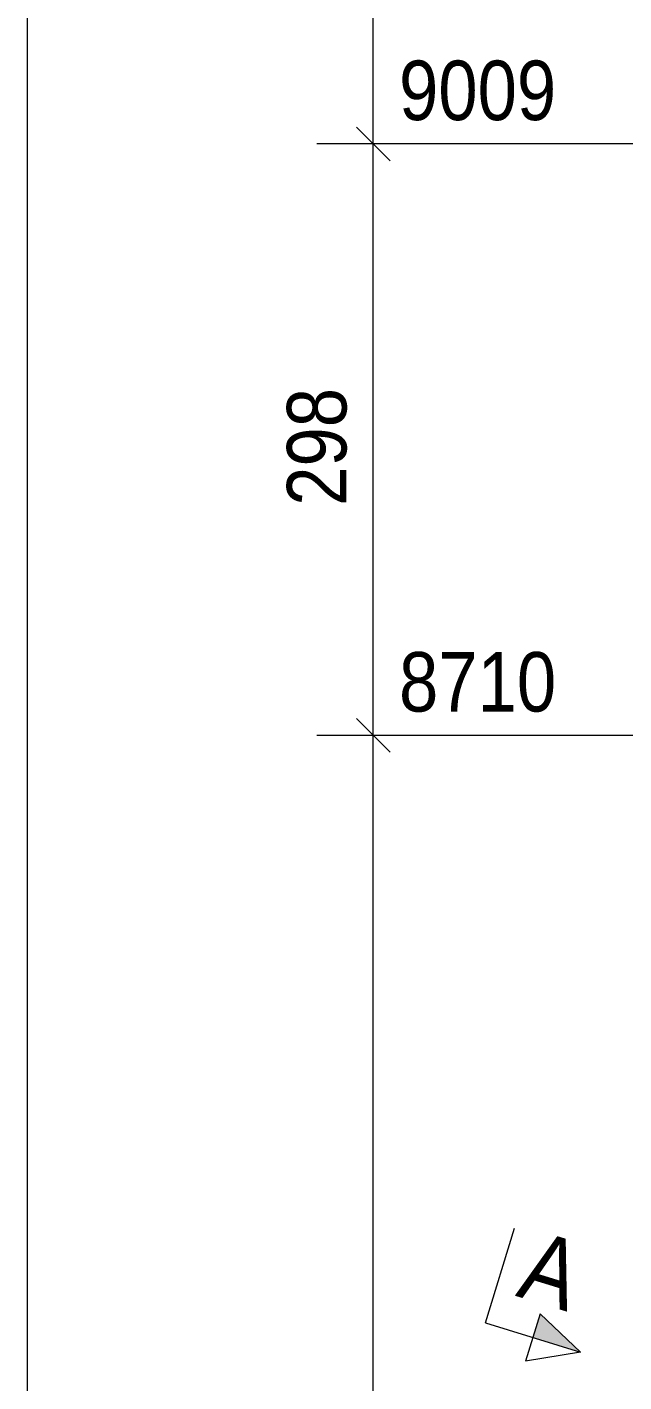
# Model space of a CAD drawing. Header units: millimetres. Extents: x 2 to 579, y 1 to 825.
# Drawn here: x 5 to 35.1, y 543.4 to 611.7 of the extents above; entities that cross this region are included whole.
import ezdxf

# ---------------------------------------------------------------- set-up
doc = ezdxf.new("R2010")
doc.units = ezdxf.units.MM
doc.linetypes.add('XKITLINE00', pattern=[0])
for name, color, linetype, lineweight in [('Dimensions', 7, 'Continuous', 0), ('DrawingSheet', 5, 'Continuous', 0), ('Section', 6, 'Continuous', 0)]:
    doc.layers.add(name, color=color, linetype=linetype, lineweight=lineweight)
doc.styles.add('ARIAL', font='ARIAL.TTF')

# ---------------------------------------------------------------- blocks, each defined once
blk = doc.blocks.new('*A162')
at = {"layer": 'DrawingSheet', "color": 5, "linetype": 'XKITLINE00', "lineweight": 0}
blk.add_line((5, 825), (5, 5), dxfattribs=at)
blk = doc.blocks.new('*A259')
at = {"layer": 'Section'}
blk.add_hatch(color=3, dxfattribs=at).paths.add_polyline_path([(30.868, 546.833), (32.891, 544.904), (30.501, 545.638)], flags=17)
at = {"layer": 'Section', "color": 1, "linetype": 'XKITLINE00', "lineweight": 0}
for q in [(29.579, 551.152), (32.891, 544.904)]:
    blk.add_line((28.111, 546.372), q, dxfattribs=at)
at = {"layer": 'Section', "color": 3, "linetype": 'XKITLINE00', "lineweight": 0}
for p, q in [((30.868, 546.833), (30.134, 544.443)), ((32.891, 544.904), (30.868, 546.833)), ((32.891, 544.904), (30.134, 544.443))]:
    blk.add_line(p, q, dxfattribs=at)
at = {"layer": 'Section', "color": 7, "style": 'ARIAL', "width": 0.85}
blk.add_text('A', height=3.5, rotation=-17.06841, dxfattribs=at).set_placement((29.581, 547.751))
blk = doc.blocks.new('*A266')
at = {"layer": 'Dimensions', "color": 7, "linetype": 'XKITLINE00', "lineweight": 0}
for p, q in [((21.601, 576.862), (23.299, 575.165)), ((77, 576.014), (19.6, 576.014)), ((22.45, 170.35), (22.45, 576.014))]:
    blk.add_line(p, q, dxfattribs=at)
at = {"layer": 'Dimensions', "color": 3}
blk.add_point((22.45, 576.014), dxfattribs=at)
at = {"layer": 'Dimensions', "color": 3, "style": 'ARIAL', "width": 0.85}
blk.add_text('8710', height=3, dxfattribs=at).set_placement((23.75, 577.214))
blk = doc.blocks.new('*A267')
at = {"layer": 'Dimensions', "color": 7, "linetype": 'XKITLINE00', "lineweight": 0}
for p, q in [((21.601, 606.697), (23.299, 604.999)), ((77, 605.848), (19.6, 605.848)), ((22.45, 576.014), (22.45, 605.848)), ((21.601, 576.862), (23.299, 575.165)), ((77, 576.014), (19.6, 576.014))]:
    blk.add_line(p, q, dxfattribs=at)
at = {"layer": 'Dimensions', "color": 3}
for p in [(22.45, 605.848), (22.45, 576.014)]:
    blk.add_point(p, dxfattribs=at)
at = {"layer": 'Dimensions', "color": 3, "style": 'ARIAL', "width": 0.85}
blk.add_text('9009', height=3, dxfattribs=at).set_placement((23.75, 607.048))
blk.add_text('298', height=3, rotation=90.00021, dxfattribs=at).set_placement((21.1, 587.593))
blk = doc.blocks.new('*A268')
at = {"layer": 'Dimensions', "color": 7, "linetype": 'XKITLINE00', "lineweight": 0}
for p, q in [((21.601, 639.734), (23.299, 638.037)), ((67.45, 638.885), (19.6, 638.885)), ((22.45, 605.848), (22.45, 638.885)), ((21.601, 606.697), (23.299, 604.999)), ((77, 605.848), (19.6, 605.848))]:
    blk.add_line(p, q, dxfattribs=at)
at = {"layer": 'Dimensions', "color": 3}
for p in [(22.45, 638.885), (22.45, 605.848)]:
    blk.add_point(p, dxfattribs=at)
at = {"layer": 'Dimensions', "color": 3, "style": 'ARIAL', "width": 0.85}
blk.add_text('9339', height=3, dxfattribs=at).set_placement((23.75, 640.085))
blk.add_text('330', height=3, rotation=90.00021, dxfattribs=at).set_placement((21.1, 619.029))

msp = doc.modelspace()

# ---------------------------------------------------------------- block references
at = {"lineweight": 0}
for name in ['*A162', '*A268', '*A259', '*A267', '*A266']:
    msp.add_blockref(name, (0, 0), dxfattribs=at)

doc.saveas('drawing.dxf')
